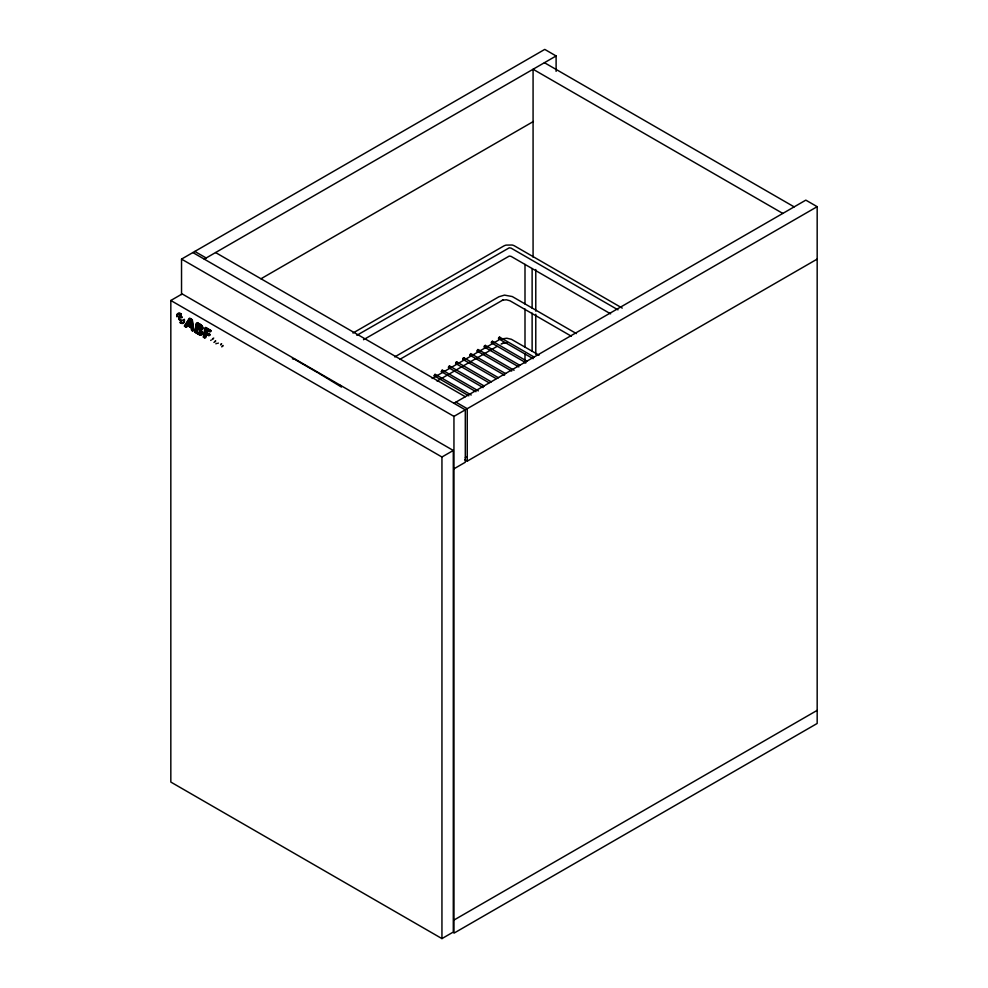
<?xml version="1.0" encoding="UTF-8"?>
<svg xmlns="http://www.w3.org/2000/svg" width="988" height="988" viewBox="0 0 988 988"><rect width="100%" height="100%" fill="white"/><g stroke="black" fill="none" stroke-linecap="round" stroke-linejoin="round"><path stroke-width="1.48" d="M524.999 303.995L524.999 264.413M532.124 308.108L532.124 268.526M435.412 375.008L434.856 374.267L434.14 375.749L468.806 395.83M478.291 350.246L477.735 349.505L477.031 350.987L511.698 371.068M442.463 371.105L442.007 370.13L441.29 371.624L475.957 391.705M435.202 375.452L434.238 375.872M442.192 371.513L441.389 371.747M470.782 355.001L469.831 354.951L470.77 353.581L505.621 373.612M477.76 351.036L477.118 351.111M179.371 313.949L180.347 313.381M180.705 314.443L181.397 314.048M203.195 337.155L206.171 335.414M195.451 332.684L197.23 331.647M181.533 294.572L181.533 259.103L544.759 49.4L556.108 55.958L556.108 71.371M204.232 259.103L556.108 55.958M170.825 300.488L182.175 293.93L453.294 450.466L453.294 932.042L441.945 938.6L170.825 782.064L170.825 300.488L441.945 457.012L453.294 450.466M177.26 313.888L178.791 313.011M176.864 314.752L179.705 313.11M176.716 315.468L177.766 314.863M180.112 314.147L180.903 313.702M176.728 316.74L177.395 316.358M178.581 316.308L180.224 315.357M178.507 316.987L180.767 315.678M178.532 317.605L179.717 316.926M180.545 316.444L181.249 316.049M178.618 318.198L179.643 317.605M180.965 316.852L181.607 316.469M178.766 318.741L179.668 318.222M181.199 317.346L181.903 316.938M178.989 319.26L179.779 318.803M181.459 317.827L182.138 317.444M179.26 319.741L179.964 319.322M179.581 320.186L180.298 319.779M180.471 320.939L182.163 319.976M181.1 321.224L182.298 320.532M183.805 319.667L184.423 319.309M179.865 322.57L180.557 322.162M183.83 320.285L184.497 319.902M180.372 322.915L181.162 322.459M183.768 320.952L184.546 320.507M180.928 323.224L182.002 322.607M183.472 321.767L184.497 321.174M189.041 318.556L189.745 318.148M181.594 323.484L184.361 321.89M188.375 319.569L190.301 318.469M182.582 323.558L183.966 322.755M187.72 320.594L190.845 318.791M260.931 278.789L533.397 121.487M187.053 321.606L191.4 319.099M186.399 322.631L191.956 319.42M185.732 323.644L192.413 319.791M185.065 324.657L190.079 321.767M190.672 321.433L192.487 320.384M184.41 325.682L189.511 322.743M190.733 322.039L192.561 320.989M184.423 326.312L188.943 323.706M190.783 322.644L192.623 321.582M184.966 326.633L188.881 324.373M190.845 323.249L192.697 322.174M185.522 326.942L189.437 324.694M190.894 323.854L192.771 322.767M186.077 327.263L187.238 326.596M188.152 326.065L189.992 325.015M190.943 324.459L192.845 323.36M188.708 326.386L190.536 325.324M191.005 325.064L192.919 323.965M189.251 326.707L192.981 324.558M189.807 327.028L193.055 325.151M196.242 323.323L197.464 322.607M190.363 327.337L193.129 325.744M196.106 324.027L198.02 322.928M190.906 327.658L193.203 326.336M195.97 324.743L198.576 323.249M191.252 328.102L193.265 326.942M195.834 325.46L199.119 323.57M191.314 328.708L193.339 327.534M195.698 326.176L199.675 323.879M191.363 329.313L193.413 328.127M195.562 326.892L200.206 324.212M191.425 329.906L193.487 328.72M195.426 327.608L198.304 325.941M199.107 325.484L200.737 324.546M191.586 330.449L193.562 329.313M195.291 328.312L198.18 326.658M199.65 325.805L201.231 324.891M192.141 330.77L193.623 329.918M195.155 329.029L198.045 327.361M200.082 326.188L201.663 325.287M192.697 331.091L193.697 330.511M195.019 329.745L198.539 327.72M200.403 326.645L202.021 325.707M194.883 330.461L199.119 328.028M200.576 327.176L202.342 326.164M194.747 331.178L197.637 329.51M198.032 329.288L199.823 328.251M200.539 327.843L202.589 326.658M194.611 331.894L197.501 330.227M198.588 329.597L202.775 327.189M194.908 332.363L197.365 330.943M199.107 329.943L202.911 327.744M199.551 330.325L202.96 328.349M196.007 332.993L197.785 331.968M199.86 330.782L202.849 329.053M204.961 327.843L205.739 327.386M196.563 333.314L198.341 332.289M200.033 331.313L201.367 330.548M204.825 328.547L206.294 327.707M197.106 333.635L198.971 332.561M200.021 331.956L201.676 331.005M204.689 329.263L206.85 328.028M197.662 333.956L201.96 331.474M204.553 329.98L207.394 328.337M198.218 334.277L202.169 331.993M204.417 330.696L207.949 328.658M198.786 334.574L202.305 332.548M204.281 331.412L208.505 328.979M199.378 334.87L202.379 333.141M204.146 332.129L209.048 329.3M200.033 335.13L202.318 333.821M204.01 332.833L206.974 331.128M207.801 330.659L209.604 329.622M200.972 335.228L201.947 334.673M203.874 333.549L206.85 331.845M208.345 330.98L210.16 329.93M203.738 334.265L206.801 332.511M208.9 331.301L210.703 330.251M203.614 334.981L207.344 332.833M209.456 331.61L211.086 330.671M203.479 335.698L207.9 333.141M209.999 331.931L210.95 331.388M203.343 336.414L206.307 334.697M206.628 334.512L208.456 333.462M207.184 334.833L208.999 333.783M203.726 337.464L206.035 336.13M207.727 335.154L209.555 334.105M204.281 337.773L205.912 336.834M208.283 335.475L210.111 334.413M204.837 338.094L205.776 337.55M208.839 335.784L210.098 335.068M212.519 338.748L213.741 338.057M210.703 340.44L211.197 340.094M212.309 339.514L213.05 339.082M215.026 341.132L215.656 340.774M213.914 342.404L215.545 341.465M217.681 343.416L218.336 343.046M220.769 344.182L221.633 343.688M220.571 344.936L221.238 344.553M222.399 345.8L223.016 345.43M352.975 333.042L503.522 246.136A8.472 4.891 0 0 1 506.115 245.11L512.105 245.012A7.262 4.187 0 0 1 514.612 245.95L622.242 308.095M356.841 335.303L509.265 247.815L511.105 248.136L617.994 309.849M363.498 339.711L509.265 256.065L511.105 256.398L610.621 313.851M394.755 356.903L498.903 296.771L504.46 295.116L512.266 296.548L576.424 333.598M399.695 359.434L502.46 300.278M432.139 378.49L498.903 339.946M437.054 381.035L497.1 346.368M453.949 403.277L805.825 200.132L817.175 206.677L817.175 723.463L453.949 933.166L453.949 416.38L817.175 206.677M465.299 457.765L467.25 456.641M453.949 468.818L465.299 462.261L465.299 409.835L192.882 252.558M464.718 459.679L467.25 461.137L817.175 259.103M453.949 920.063L817.175 710.36M221.658 346.85L222.88 346.146M179.989 320.594L180.841 320.1M215.866 343.824L216.718 343.355M176.679 316.135L177.445 315.715M501.101 344.059L502.46 343.454M502.225 300.352L503.188 300.056M500.867 339.057L506.819 338.242L511.389 339.292L539.003 355.161M502.225 343.515L503.188 343.231M503.016 300.105L506.449 299.796L509.919 300.747L571.36 336.216M503.016 343.281L507.301 343.046M484.182 385.999L449.602 366.042L448.638 366.462L448.527 367.622L483.107 387.58M292.399 358.78L296.239 359.793M534.212 357.113L499.644 337.155L498.681 337.575L498.57 338.736L533.137 358.693M498.57 338.736L499.644 337.155M527.061 361.238L492.493 341.28L491.53 341.7L491.419 342.861L525.986 362.818M491.419 342.861L492.493 341.28M519.923 365.362L485.343 345.405L484.379 345.825L484.268 346.986L518.848 366.943M484.268 346.986L485.343 345.405M498.471 377.749L463.903 357.78L462.94 358.212L462.829 359.36L496.075 378.565M462.829 359.36L463.903 357.78M491.332 381.874L456.752 361.904L455.789 362.337L455.678 363.498L488.924 382.689M455.678 363.498L456.752 361.904M448.527 367.622L449.602 366.042M544.425 62.689L794.142 206.863M782.792 213.42L533.075 69.246L533.075 257.164M478.192 349.53L514.093 370.253M469.979 355.235L504.547 375.205M442.463 370.167L478.365 390.89M435.399 374.415L471.214 395.015M215.582 252.558L465.299 396.731M194.821 251.434L206.171 257.979M455.888 402.153L467.25 408.711L467.25 461.137M181.533 259.103L453.949 416.38M296.314 360.299L317.741 372.674M319.001 373.402L341.329 386.975M339.23 384.604L341.428 386.567M535.78 269.514L535.78 311.146M535.78 314.233L535.78 354.334M532.124 313.11L532.124 351.283M524.999 308.997L524.999 347.171M524.999 353.741L524.999 363.004M441.945 457.012L441.945 938.6"/></g></svg>
